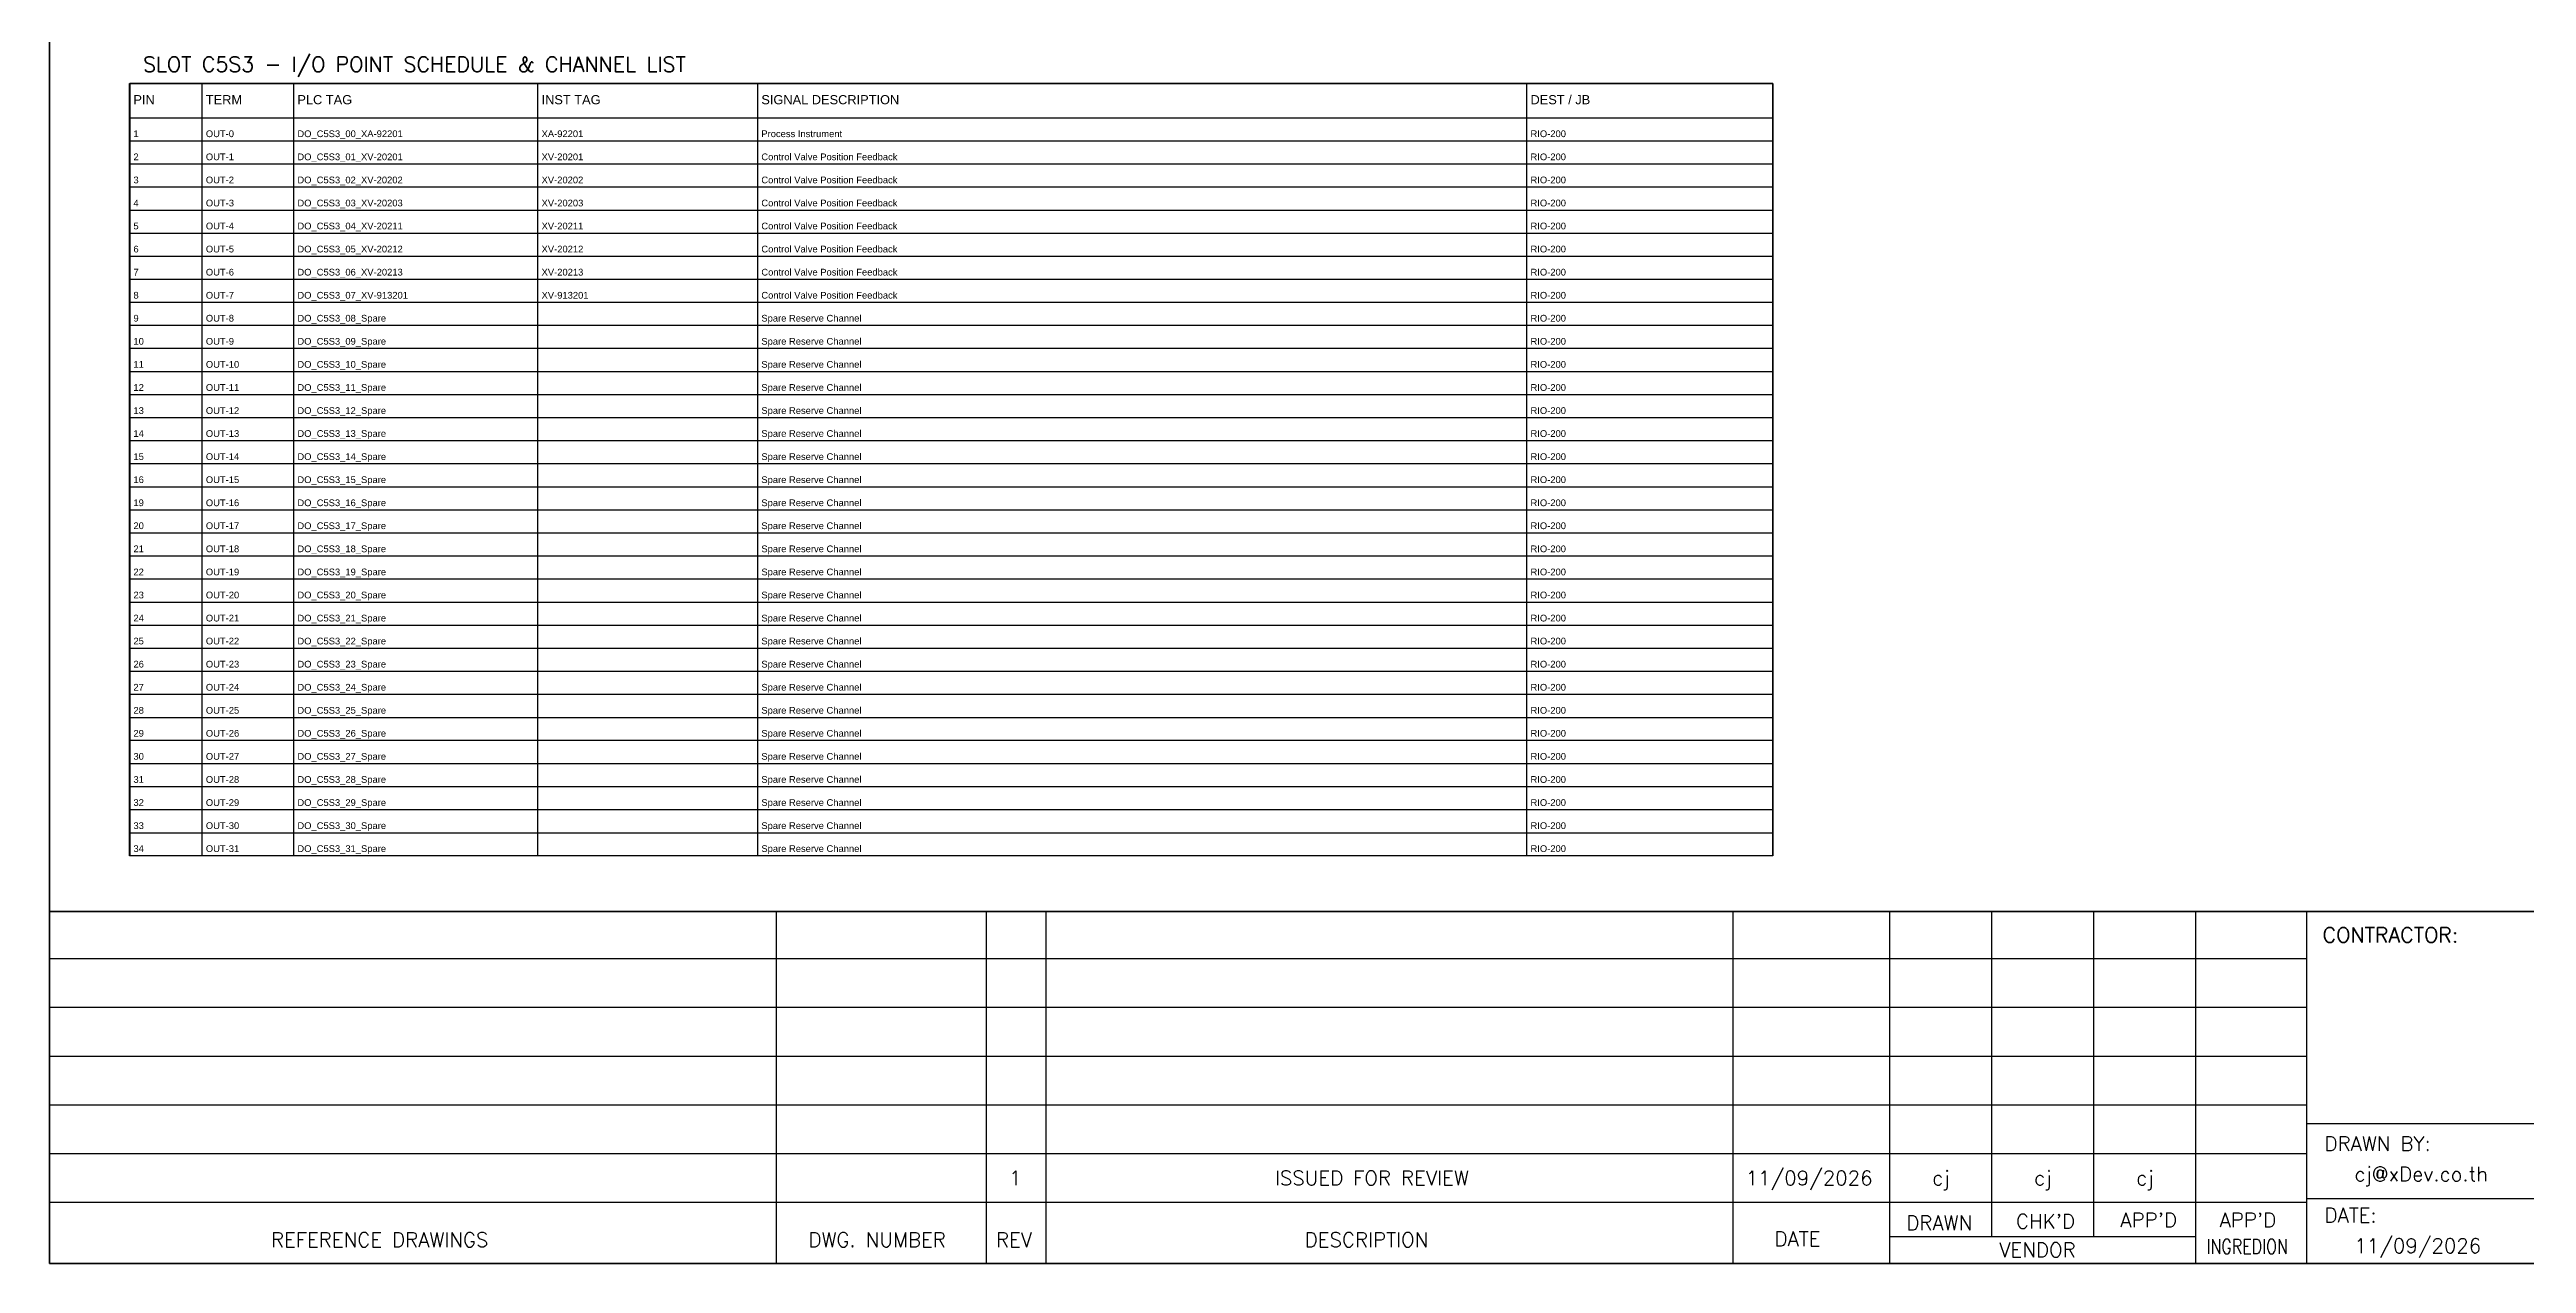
# Model space of a CAD drawing. Header units: millimetres. Extents: x 0 to 3893, y 0 to 2820.
# Drawn here: x 0 to 2029, y 0 to 994 of the extents above; entities that cross this region are included whole.
import ezdxf
from ezdxf.enums import TextEntityAlignment as Align

# ---------------------------------------------------------------- set-up
doc = ezdxf.new("R2010")
doc.units = ezdxf.units.MM
for name, color, linetype in [('GT_1', 9, 'Continuous'), ('HELPPOINT', 7, 'Continuous'), ('MEMBER', 7, 'Continuous')]:
    doc.layers.add(name, color=color, linetype=linetype)
doc.styles.add('ROMANS', font='romans.shx', dxfattribs={"width": 0.85, "height": 25})
doc.styles.get("Standard").update_dxf_attribs({"font": 'arial.ttf'})

msp = doc.modelspace()

# ---------------------------------------------------------------- linework, layer by layer
at = {"color": 7}
for p, q in [((125, 333.8), (125, 965.9)), ((200, 333.8), (200, 965.9)), ((400, 333.8), (400, 965.9)), ((580, 333.8), (580, 965.9)), ((1210, 333.8), (1210, 965.9)), ((65.7, 937.9), (1411.5, 937.9))]:
    msp.add_line(p, q, dxfattribs=at)
at = {"color": 8}
for p, q in [((65.7, 919), (1411.5, 919)), ((65.7, 900.1), (1411.5, 900.1)), ((65.7, 881.2), (1411.5, 881.2)), ((65.7, 862.3), (1411.5, 862.3)), ((65.7, 843.5), (1411.5, 843.5)), ((65.7, 824.6), (1411.5, 824.6)), ((65.7, 805.7), (1411.5, 805.7)), ((65.7, 786.8), (1411.5, 786.8)), ((65.7, 768), (1411.5, 768)), ((65.7, 749.1), (1411.5, 749.1)), ((65.7, 730.2), (1411.5, 730.2)), ((65.7, 711.3), (1411.5, 711.3)), ((65.7, 692.4), (1411.5, 692.4)), ((65.7, 673.6), (1411.5, 673.6)), ((65.7, 654.7), (1411.5, 654.7)), ((65.7, 635.8), (1411.5, 635.8)), ((65.7, 616.9), (1411.5, 616.9)), ((65.7, 598.1), (1411.5, 598.1)), ((65.7, 579.2), (1411.5, 579.2)), ((65.7, 560.3), (1411.5, 560.3)), ((65.7, 541.4), (1411.5, 541.4)), ((65.7, 522.5), (1411.5, 522.5)), ((65.7, 503.7), (1411.5, 503.7)), ((65.7, 484.8), (1411.5, 484.8)), ((65.7, 465.9), (1411.5, 465.9)), ((65.7, 447), (1411.5, 447)), ((65.7, 428.2), (1411.5, 428.2)), ((65.7, 409.3), (1411.5, 409.3)), ((65.7, 390.4), (1411.5, 390.4)), ((65.7, 371.5), (1411.5, 371.5)), ((65.7, 352.6), (1411.5, 352.6))]:
    msp.add_line(p, q, dxfattribs=at)
msp.add_lwpolyline([(65.6, 965.8), (1411.5, 965.8), (1411.5, 333.7), (65.6, 333.7)], close=True)
at = {"color": 7}
msp.add_lwpolyline([(65.7, 333.8), (1411.5, 333.8), (1411.5, 965.9), (65.7, 965.9), (65.7, 333.8)], dxfattribs=at)
at = {"layer": 'GT_1', "color": 4}
for p, q in [((595.4, 0), (595.4, 288.1)), ((767.3, 0), (767.3, 288.1)), ((816.4, 0), (816.4, 288.1)), ((1379.1, 0), (1379.1, 288.1)), ((1507.4, 0), (1507.4, 288.1)), ((1590.9, 21.8), (1590.9, 288.1)), ((1674.5, 21.8), (1674.5, 288.2)), ((1757.8, 0), (1757.8, 288.1)), ((1848.8, 0), (1848.8, 288.1)), ((1848.8, 249.3), (0, 249.3)), ((1848.8, 209.5), (0, 209.5)), ((1848.8, 169.5), (0, 169.5)), ((1848.8, 129.6), (0, 129.6)), ((2635.8, 114.3), (1848.8, 114.3)), ((1848.8, 89.7), (0, 89.7)), ((1848.7, 49.8), (0, 49.8)), ((2635.8, 52.8), (1848.8, 52.8)), ((1757.8, 21.8), (1507.4, 21.8))]:
    msp.add_line(p, q, dxfattribs=at)
at = {"layer": 'HELPPOINT', "color": 4, "lineweight": 35}
for p, q in [((0, 0), (0, 2704.2)), ((0, 0), (0, 2704.2)), ((3893.3, 0), (0, 0)), ((3893.3, 0), (0, 0))]:
    msp.add_line(p, q, dxfattribs=at)
at = {"layer": 'MEMBER', "color": 4, "lineweight": 35}
msp.add_line((0, 288.1), (3893.3, 288.1), dxfattribs=at)
msp.add_line((0, 288.1), (3893.3, 288.1), dxfattribs=at)

# ---------------------------------------------------------------- texts
at = {"color": 3}
for s, p in [('PIN', (68.7, 948.9)), ('TERM', (128, 948.9)), ('PLC TAG', (203, 948.9)), ('INST TAG', (403, 948.9)), ('SIGNAL DESCRIPTION', (583, 948.9)), ('DEST / JB', (1213, 948.9))]:
    msp.add_text(s, height=7.5, dxfattribs=at).set_placement(p)
at = {"color": 7}
for s, p in [('1', (68.7, 922)), ('OUT-0', (128, 922)), ('DO_C5S3_00_XA-92201', (203, 922)), ('XA-92201', (403, 922)), ('Process Instrument', (583, 922)), ('RIO-200', (1213, 922)), ('2', (68.7, 903.1)), ('OUT-1', (128, 903.1)), ('DO_C5S3_01_XV-20201', (203, 903.1)), ('XV-20201', (403, 903.1)), ('Control Valve Position Feedback', (583, 903.1)), ('RIO-200', (1213, 903.1)), ('3', (68.7, 884.2)), ('OUT-2', (128, 884.2)), ('DO_C5S3_02_XV-20202', (203, 884.2)), ('XV-20202', (403, 884.2)), ('Control Valve Position Feedback', (583, 884.2)), ('RIO-200', (1213, 884.2)), ('4', (68.7, 865.3)), ('OUT-3', (128, 865.3)), ('DO_C5S3_03_XV-20203', (203, 865.3)), ('XV-20203', (403, 865.3)), ('Control Valve Position Feedback', (583, 865.3)), ('Control Valve Position Feedback', (583, 846.5)), ('RIO-200', (1213, 865.3)), ('5', (68.7, 846.5)), ('6', (68.7, 827.6)), ('OUT-4', (128, 846.5)), ('OUT-5', (128, 827.6)), ('DO_C5S3_04_XV-20211', (203, 846.5)), ('DO_C5S3_05_XV-20212', (203, 827.6)), ('XV-20211', (403, 846.5)), ('XV-20212', (403, 827.6)), ('Control Valve Position Feedback', (583, 827.6)), ('RIO-200', (1213, 846.5)), ('RIO-200', (1213, 827.6)), ('7', (68.7, 808.7)), ('OUT-6', (128, 808.7)), ('DO_C5S3_06_XV-20213', (203, 808.7)), ('XV-20213', (403, 808.7)), ('Control Valve Position Feedback', (583, 808.7)), ('RIO-200', (1213, 808.7)), ('8', (68.7, 789.8)), ('OUT-7', (128, 789.8)), ('DO_C5S3_07_XV-913201', (203, 789.8)), ('XV-913201', (403, 789.8)), ('Control Valve Position Feedback', (583, 789.8)), ('RIO-200', (1213, 789.8)), ('9', (68.7, 771)), ('OUT-8', (128, 771)), ('DO_C5S3_08_Spare', (203, 771)), ('Spare Reserve Channel', (583, 771)), ('RIO-200', (1213, 771)), ('10', (68.7, 752.1)), ('OUT-9', (128, 752.1)), ('DO_C5S3_09_Spare', (203, 752.1)), ('Spare Reserve Channel', (583, 752.1)), ('RIO-200', (1213, 752.1)), ('11', (68.7, 733.2)), ('OUT-10', (128, 733.2)), ('DO_C5S3_10_Spare', (203, 733.2)), ('Spare Reserve Channel', (583, 733.2)), ('RIO-200', (1213, 733.2)), ('12', (68.7, 714.3)), ('OUT-11', (128, 714.3)), ('DO_C5S3_11_Spare', (203, 714.3)), ('Spare Reserve Channel', (583, 714.3)), ('RIO-200', (1213, 714.3)), ('13', (68.7, 695.4)), ('OUT-12', (128, 695.4)), ('DO_C5S3_12_Spare', (203, 695.4)), ('Spare Reserve Channel', (583, 695.4)), ('RIO-200', (1213, 695.4)), ('14', (68.7, 676.6)), ('OUT-13', (128, 676.6)), ('DO_C5S3_13_Spare', (203, 676.6)), ('Spare Reserve Channel', (583, 676.6)), ('RIO-200', (1213, 676.6)), ('15', (68.7, 657.7)), ('OUT-14', (128, 657.7)), ('DO_C5S3_14_Spare', (203, 657.7)), ('Spare Reserve Channel', (583, 657.7)), ('RIO-200', (1213, 657.7)), ('16', (68.7, 638.8)), ('OUT-15', (128, 638.8)), ('DO_C5S3_15_Spare', (203, 638.8)), ('Spare Reserve Channel', (583, 638.8)), ('RIO-200', (1213, 638.8)), ('19', (68.7, 619.9)), ('OUT-16', (128, 619.9)), ('DO_C5S3_16_Spare', (203, 619.9)), ('Spare Reserve Channel', (583, 619.9)), ('RIO-200', (1213, 619.9)), ('20', (68.7, 601.1)), ('OUT-17', (128, 601.1)), ('DO_C5S3_17_Spare', (203, 601.1)), ('Spare Reserve Channel', (583, 601.1)), ('RIO-200', (1213, 601.1)), ('21', (68.7, 582.2)), ('22', (68.7, 563.3)), ('OUT-18', (128, 582.2)), ('OUT-19', (128, 563.3)), ('DO_C5S3_18_Spare', (203, 582.2)), ('DO_C5S3_19_Spare', (203, 563.3)), ('Spare Reserve Channel', (583, 582.2)), ('Spare Reserve Channel', (583, 563.3)), ('RIO-200', (1213, 582.2)), ('RIO-200', (1213, 563.3)), ('23', (68.7, 544.4)), ('OUT-20', (128, 544.4)), ('DO_C5S3_20_Spare', (203, 544.4)), ('Spare Reserve Channel', (583, 544.4)), ('RIO-200', (1213, 544.4)), ('24', (68.7, 525.5)), ('OUT-21', (128, 525.5)), ('DO_C5S3_21_Spare', (203, 525.5)), ('Spare Reserve Channel', (583, 525.5)), ('RIO-200', (1213, 525.5)), ('25', (68.7, 506.7)), ('OUT-22', (128, 506.7)), ('DO_C5S3_22_Spare', (203, 506.7)), ('Spare Reserve Channel', (583, 506.7)), ('RIO-200', (1213, 506.7)), ('26', (68.7, 487.8)), ('OUT-23', (128, 487.8)), ('DO_C5S3_23_Spare', (203, 487.8)), ('Spare Reserve Channel', (583, 487.8)), ('RIO-200', (1213, 487.8)), ('27', (68.7, 468.9)), ('OUT-24', (128, 468.9)), ('DO_C5S3_24_Spare', (203, 468.9)), ('Spare Reserve Channel', (583, 468.9)), ('RIO-200', (1213, 468.9)), ('28', (68.7, 450)), ('OUT-25', (128, 450)), ('DO_C5S3_25_Spare', (203, 450)), ('Spare Reserve Channel', (583, 450)), ('RIO-200', (1213, 450)), ('29', (68.7, 431.2)), ('OUT-26', (128, 431.2)), ('DO_C5S3_26_Spare', (203, 431.2)), ('Spare Reserve Channel', (583, 431.2)), ('RIO-200', (1213, 431.2)), ('30', (68.7, 412.3)), ('OUT-27', (128, 412.3)), ('DO_C5S3_27_Spare', (203, 412.3)), ('Spare Reserve Channel', (583, 412.3)), ('RIO-200', (1213, 412.3)), ('31', (68.7, 393.4)), ('OUT-28', (128, 393.4)), ('DO_C5S3_28_Spare', (203, 393.4)), ('Spare Reserve Channel', (583, 393.4)), ('RIO-200', (1213, 393.4)), ('32', (68.7, 374.5)), ('OUT-29', (128, 374.5)), ('DO_C5S3_29_Spare', (203, 374.5)), ('Spare Reserve Channel', (583, 374.5)), ('RIO-200', (1213, 374.5)), ('33', (68.7, 355.6)), ('OUT-30', (128, 355.6)), ('DO_C5S3_30_Spare', (203, 355.6)), ('Spare Reserve Channel', (583, 355.6)), ('RIO-200', (1213, 355.6)), ('34', (68.7, 336.8)), ('OUT-31', (128, 336.8)), ('DO_C5S3_31_Spare', (203, 336.8)), ('Spare Reserve Channel', (583, 336.8)), ('RIO-200', (1213, 336.8))]:
    msp.add_text(s, height=5.5, dxfattribs=at).set_placement(p)
at = {"layer": 'MEMBER', "color": 4, "ltscale": 0.8, "style": 'ROMANS'}
for s, height, p in [('SLOT C5S3 - I/O POINT SCHEDULE & CHANNEL LIST', 12.35, (76.6, 975.5)), ('CONTRACTOR:', 12.35, (1861.8, 262.7)), ('DRAWN BY:', 11.88, (1863.3, 92.1)), ('cj@xDev.co.th', 11.875, (1887.8, 67.2)), ("APP'D", 11.88, (1696.1, 29.6)), ("APP'D", 11.88, (1777.4, 29.6)), ('DATE:', 11.88, (1863.3, 33.5)), ('REFERENCE DRAWINGS', 11.875, (181.3, 13.4)), ('DWG. NUMBER', 11.875, (621.6, 13.4)), ('REV', 11.88, (775.1, 13.4)), ('DESCRIPTION', 11.875, (1028, 13.4)), ('DATE', 11.88, (1412.8, 14.2)), ('DRAWN', 11.88, (1520.8, 27.2)), ("CHK'D", 11.88, (1610.6, 28.5)), ('11/09/2026', 11.88, (1887.8, 8.5)), ('VENDOR', 11.88, (1596.9, 5.1))]:
    msp.add_text(s, height=height, dxfattribs=at).set_placement(p)
for s, height, p in [('1', 11.9, (790.9, 69.9)), ('ISSUED FOR REVIEW', 11.875, (1083, 69.9)), ('11/09/2026', 11.88, (1441.2, 69.9)), ('cj', 11.88, (1549.1, 69.9)), ('cj', 11.88, (1632.6, 69.9)), ('cj', 11.88, (1716.2, 69.9))]:
    msp.add_text(s, height=height, dxfattribs=at).set_placement(p, align=Align.MIDDLE_CENTER)
at = {"layer": 'MEMBER', "color": 4, "ltscale": 0.8, "style": 'ROMANS', "width": 0.8}
msp.add_text('INGREDION', height=11.88, dxfattribs=at).set_placement((1766.6, 7.9))

doc.saveas('drawing.dxf')
